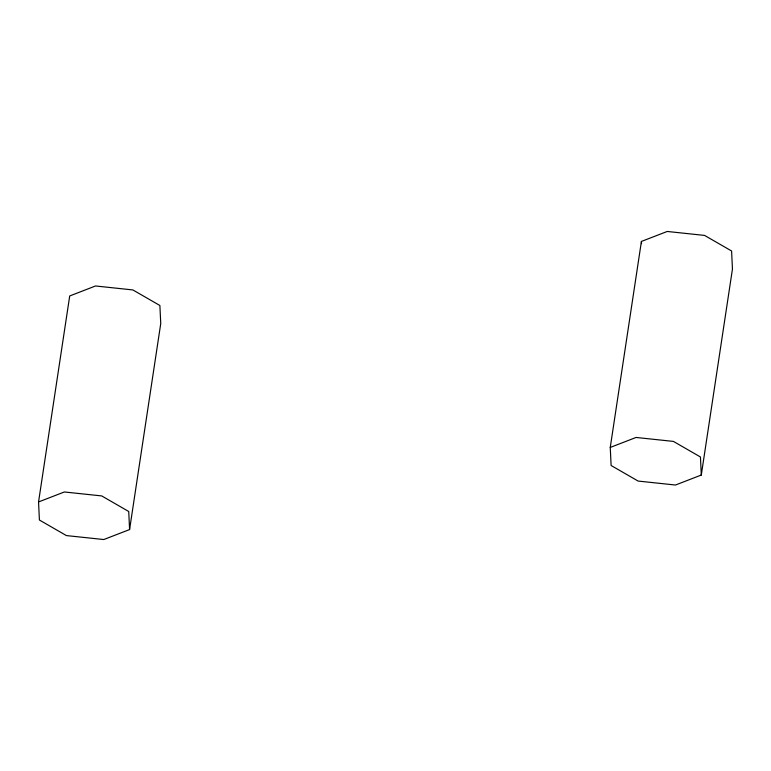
<?xml version="1.0" encoding="UTF-8"?>
<svg xmlns="http://www.w3.org/2000/svg" width="771" height="771" viewBox="0 0 771 771"><rect width="100%" height="100%" fill="white"/><g stroke="black" fill="none" stroke-linecap="round" stroke-linejoin="round"><path stroke-width="1.16" d="M38.55 501.95L69.708 295.958L95.517 285.974L132.872 289.935L159.886 305.499L160.744 323.569L129.586 529.561L103.777 539.536L66.422 535.585L39.408 520.02L38.55 501.95L64.359 491.975L101.714 495.926L128.738 511.501L129.586 529.561M610.256 447.431L641.414 241.439L667.223 231.464L704.578 235.415L731.592 250.98L732.45 269.05L701.292 475.042L675.483 485.026L638.128 481.065L611.114 465.501L610.256 447.431L636.065 437.456L673.42 441.407L700.444 456.981L701.292 475.042M641.414 241.439L641.52 243.694"/></g></svg>
